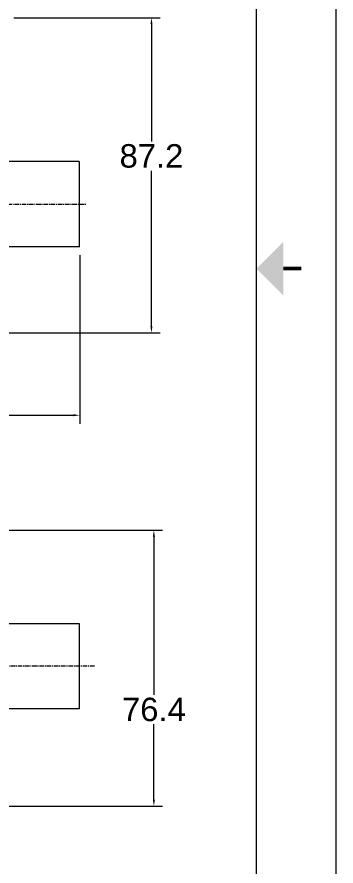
# Model space of a CAD drawing. Header units: inches. Extents: x 0 to 26418, y 0 to 20128.
# Drawn here: x 24177 to 26418, y 5863 to 11834 of the extents above; entities that cross this region are included whole.
import ezdxf
from ezdxf.enums import TextEntityAlignment as Align

# ---------------------------------------------------------------- set-up
doc = ezdxf.new("R2010")
doc.units = ezdxf.units.IN
doc.header["$MEASUREMENT"] = 0
doc.linetypes.add('CENTER', pattern=[50.8, 31.75, -6.35, 6.35, -6.35])
doc.layers.get('Defpoints').update_dxf_attribs({"lineweight": 5})
doc.layers.add('Title Block', color=7, linetype='Continuous', lineweight=5)
doc.layers.add('中心线', color=5, linetype='CENTER', lineweight=5)
doc.styles.add('ACANSTS', font='romans.shx', dxfattribs={"height": 1})
doc.styles.add('Roman', font='arial.ttf')
doc.styles.get("Standard").update_dxf_attribs({"font": 'arial.ttf'})
doc.dimstyles.new('ISO-25', dxfattribs={"dimscale": 30, "dimtxt": 1.5, "dimasz": 1.5, "dimexe": 2, "dimexo": 2, "dimtad": 1, "dimtih": 1, "dimtoh": 1, "dimdec": 1, "dimlfac": 0.03937, "dimdsep": 46, "dimtxsty": 'Standard', "dimcen": 2.5, "dimclrd": 7, "dimclre": 7, "dimclrt": 7, "dimadec": 0, "dimazin": 0, "dimtfac": 1, "dimtdec": 1, "dimtmove": 0, "dimatfit": 3, "dimfxl": 1, "dimlwd": 5, "dimlwe": 5, "dimarcsym": 0})

# ---------------------------------------------------------------- blocks, each defined once
blk = doc.blocks.new('*D28')
at = {"color": 7, "linetype": 'Continuous', "lineweight": 5, "transparency": 16777216}
for p, q in [((23668.7, 8223.9), (25198.8, 8223.9)), ((25138.8, 8178.9), (25138.8, 7065.6)), ((25138.8, 6328.9), (25138.8, 6859.6)), ((23950.7, 6283.9), (25198.8, 6283.9))]:
    blk.add_line(p, q, dxfattribs=at)
at = {"color": 7, "transparency": 16777216}
for points in [[(25131.3, 8178.9), (25146.3, 8178.9), (25138.8, 8223.9)], [(25131.3, 6328.9), (25146.3, 6328.9), (25138.8, 6283.9)]]:
    blk.add_solid(points, dxfattribs=at)
at = {"layer": 'Defpoints', "color": 0, "transparency": 16777216}
for p in [(23608.7, 8223.9), (25138.8, 8223.9), (23890.7, 6283.9)]:
    blk.add_point(p, dxfattribs=at)
at = {"color": 7, "lineweight": 5, "transparency": 16777216, "insert": (25138.8, 6962.6), "char_height": 165, "attachment_point": 5, "style": 'Roman'}
blk.add_mtext('76.4', dxfattribs=at)
blk = doc.blocks.new('*D44')
at = {"color": 7, "linetype": 'Continuous', "lineweight": 5, "transparency": 16777216}
for p, q in [((24154.2, 11828.4), (25181.7, 11828.4)), ((25121.7, 11783.4), (25121.7, 10958.6)), ((25121.7, 9658.4), (25121.7, 10752.6)), ((23768.7, 9613.4), (25181.7, 9613.4))]:
    blk.add_line(p, q, dxfattribs=at)
at = {"color": 7, "transparency": 16777216}
for points in [[(25114.2, 11783.4), (25129.2, 11783.4), (25121.7, 11828.4)], [(25114.2, 9658.4), (25129.2, 9658.4), (25121.7, 9613.4)]]:
    blk.add_solid(points, dxfattribs=at)
at = {"layer": 'Defpoints', "color": 0, "transparency": 16777216}
for p in [(24094.2, 11828.4), (25121.7, 11828.4), (23708.7, 9613.4)]:
    blk.add_point(p, dxfattribs=at)
at = {"color": 7, "lineweight": 5, "transparency": 16777216, "insert": (25121.7, 10855.6), "char_height": 165, "attachment_point": 5, "style": 'Roman'}
blk.add_mtext('87.2', dxfattribs=at)
blk = doc.blocks.new('*D45')
at = {"color": 7, "linetype": 'Continuous', "lineweight": 5, "transparency": 16777216}
for p, q in [((24618, 10158.3), (24618, 8972.9)), ((18499.7, 9958.4), (18499.7, 8972.9)), ((18544.7, 9032.9), (24573, 9032.9))]:
    blk.add_line(p, q, dxfattribs=at)
at = {"color": 7, "transparency": 16777216}
for points in [[(18544.7, 9040.4), (18544.7, 9025.4), (18499.7, 9032.9)], [(24573, 9040.4), (24573, 9025.4), (24618, 9032.9)]]:
    blk.add_solid(points, dxfattribs=at)
at = {"layer": 'Defpoints', "color": 0, "transparency": 16777216}
for p in [(24618, 10218.3), (18499.7, 10018.4), (24618, 9032.9)]:
    blk.add_point(p, dxfattribs=at)
at = {"color": 7, "lineweight": 5, "transparency": 16777216, "insert": (21558.9, 9154.8), "char_height": 165, "attachment_point": 5, "style": 'Roman'}
blk.add_mtext('{\\H1.25x;B}', dxfattribs=at)
blk = doc.blocks.new('LONE STAR BLOWER TITLE BLOCK (SIZE A)')
at = {"layer": 'Title Block', "lineweight": 15}
for p, q in [((23.625, 0), (23.625, 18)), ((23.125, 0.5), (23.125, 17.5))]:
    blk.add_line(p, q, dxfattribs=at)
at = {"layer": 'Title Block', "lineweight": 15, "const_width": 0.0225}
blk.add_lwpolyline([(23.4062, 9), (23.2938, 9)], dxfattribs=at)
at = {"layer": 'Title Block', "lineweight": 15}
blk.add_solid([(23.2938, 8.8312), (23.2938, 9.1688), (23.125, 9)], dxfattribs=at)
at = {"layer": 'Title Block', "lineweight": 15, "style": 'ACANSTS'}
for tag, p, height in [('DRAWN_BY', (14.7817, 2.2896), 0.135), ('DRAWN_DATE', (15.8526, 2.3021), 0.135), ('DRAWING_SUBTITLE', (17.7236, 1.9768), 0.2025), ('CHECK_DATE', (15.8339, 1.9487), 0.135), ('CHECKED_BY', (14.804, 1.9438), 0.135), ('ENGINEER', (14.7979, 1.6123), 0.135), ('ENG_DATE', (15.8249, 1.6112), 0.135), ('DRAWING_SUBTITLE', (17.7211, 1.5494), 0.2025), ('MANUFACTURING', (14.7936, 1.2748), 0.135), ('MFG_DATE', (15.826, 1.2778), 0.135), ('CONTROL', (14.7936, 0.9373), 0.135), ('CONTROL_DATE', (15.826, 0.9403), 0.135), ('CAGE_CODE', (17.9275, 0.9163), 0.135), ('MODEL_FILE_NAME', (9.0607, 0.6111), 0.135), ('APPROVED_BY', (14.7823, 0.5726), 0.135), ('APPROVAL_DATE', (15.8177, 0.5698), 0.135)]:
    blk.add_attdef(tag, p, '', height=height, dxfattribs=at)
at = {"layer": 'Title Block', "lineweight": 15, "style": 'Roman', "flags": 8}
for tag, height, p in [('DWG_NUMBER', 0.2812, (19.0664, 1.1474)), ('SCALE', 0.135, (18.1035, 0.7041)), ('SHEETNUMBER', 0.135, (21.2556, 0.7041)), ('TOTA_SHEETS', 0.135, (21.8939, 0.7016))]:
    blk.add_attdef(tag, text='', height=height, dxfattribs=at).set_placement(p, align=Align.TOP_LEFT)
at = {"layer": 'Title Block', "lineweight": 15, "style": 'ACANSTS'}
blk.add_attdef('REVISION', text='', height=0.135, dxfattribs=at).set_placement((22.8495, 0.8933), align=Align.CENTER)

msp = doc.modelspace()

# ---------------------------------------------------------------- linework, layer by layer
at = {"color": 7, "lineweight": 5}
for p, q in [((24614.16, 10818.25), (24114.16, 10818.25)), ((24614.16, 10818.25), (24614.16, 10218.3)), ((24618.05, 10218.27), (24114.16, 10218.27)), ((24114.16, 7568.91), (24614.16, 7568.91)), ((24614.16, 7568.91), (24614.16, 6968.94)), ((24614.16, 6968.94), (24114.16, 6968.94))]:
    msp.add_line(p, q, dxfattribs=at)
at = {"layer": '中心线', "lineweight": 5}
for p, q in [((21720.74, 10518.27), (24662.04, 10518.27)), ((24721.85, 7268.94), (21793.98, 7268.94))]:
    msp.add_line(p, q, dxfattribs=at)

# ---------------------------------------------------------------- block references
at = {"xscale": 1118.237794126772, "yscale": 1118.237794126772, "zscale": 1118.237794126772}
msp.add_blockref('LONE STAR BLOWER TITLE BLOCK (SIZE A)', (0.06, -0.02), dxfattribs=at)

# ---------------------------------------------------------------- dimensions: what is measured, and where the dimension line sits
at = {"color": 7, "lineweight": 5}
for base, p1, p2, picture, middle in [((25121.67, 11828.37), (23708.66, 9613.4), (24094.16, 11828.37), '*D44', (25121.67, 10855.64)), ((25138.78, 8223.94), (23890.66, 6283.94), (23608.66, 8223.94), '*D28', (25138.78, 6962.59))]:
    dim = msp.add_linear_dim(base=base, p1=p1, p2=p2, angle=90, dimstyle='ISO-25', override={"dimtxt": 5.5, "dimpost": '\\X', "dimtxsty": 'Roman', "dimtmove": 1}, dxfattribs=at)
    dim.commit()
    dim.dimension.update_dxf_attribs({"geometry": picture, "text_midpoint": middle, "dimtype": 160})
dim = msp.add_linear_dim(base=(24618.05, 9032.95), p1=(18499.67, 10018.4), p2=(24618.05, 10218.27), text='{\\H1.25x;B}', dimstyle='ISO-25', override={"dimtxt": 5.5, "dimpost": '\\X', "dimtxsty": 'Roman', "dimtmove": 1}, dxfattribs=at)
dim.commit()
dim.dimension.update_dxf_attribs({"geometry": '*D45', "text_midpoint": (21558.86, 9032.95), "dimtype": 160})

doc.saveas('drawing.dxf')
